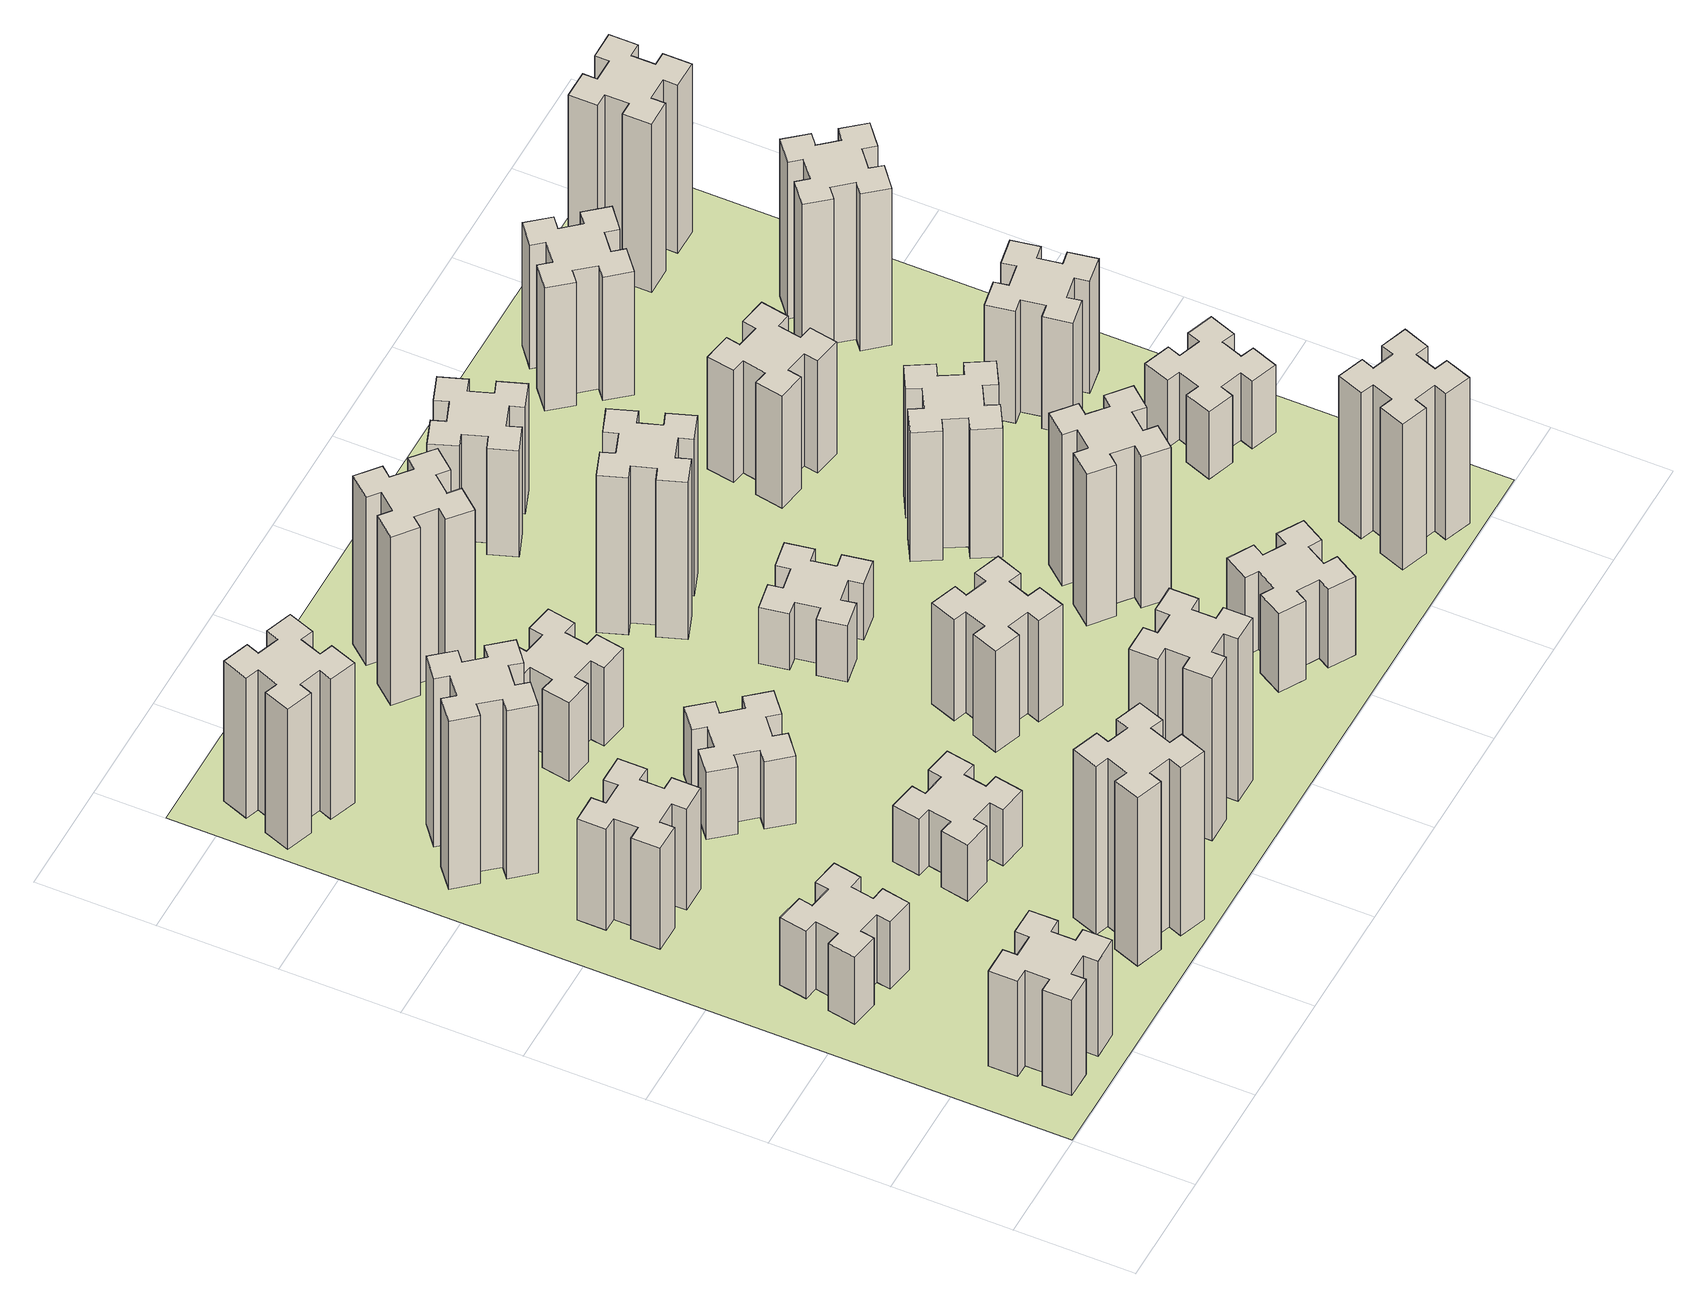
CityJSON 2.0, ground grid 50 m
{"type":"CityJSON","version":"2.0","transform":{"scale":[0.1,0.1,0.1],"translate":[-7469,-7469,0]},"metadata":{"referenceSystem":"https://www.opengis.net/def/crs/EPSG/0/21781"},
"CityObjects":{
"building1":{"type":"Building","attributes":{"class":"1000","function":"1000","usage":"1000","yearOfConstruction":2016,"roofType":"1000","measuredHeight":51,"storeysAboveGround":30,"storeysBelowGround":0},"geometry":[{"type":"Solid","lod":"1","boundaries":[[[[0,1,2,3,4,5,6,7,8,9,10,11,12,13,14,15,16,17,18,19]],[[17,16,20,21]],[[16,15,22,20]],[[15,14,23,22]],[[14,13,24,23]],[[13,12,25,24]],[[12,11,26,25]],[[11,10,27,26]],[[10,9,28,27]],[[9,8,29,28]],[[8,7,30,29]],[[7,6,31,30]],[[6,5,32,31]],[[5,4,33,32]],[[4,3,34,33]],[[3,2,35,34]],[[2,1,36,35]],[[1,0,37,36]],[[0,19,38,37]],[[19,18,39,38]],[[18,17,21,39]],[[24,25,26,27,28,29,30,31,32,33,34,35,36,37,38,39,21,20,22,23]]]]}]},
"building2":{"type":"Building","attributes":{"class":"1000","function":"1000","usage":"1000","yearOfConstruction":2016,"roofType":"1000","measuredHeight":36,"storeysAboveGround":30,"storeysBelowGround":0},"geometry":[{"type":"Solid","lod":"1","boundaries":[[[[40,41,42,43,44,45,46,47,48,49,50,51,52,53,54,55,56,57,58,59]],[[57,56,60,61]],[[56,55,62,60]],[[55,54,63,62]],[[54,53,64,63]],[[53,52,65,64]],[[52,51,66,65]],[[51,50,67,66]],[[50,49,68,67]],[[49,48,69,68]],[[48,47,70,69]],[[47,46,71,70]],[[46,45,72,71]],[[45,44,73,72]],[[44,43,74,73]],[[43,42,75,74]],[[42,41,76,75]],[[41,40,77,76]],[[40,59,78,77]],[[59,58,79,78]],[[58,57,61,79]],[[64,65,66,67,68,69,70,71,72,73,74,75,76,77,78,79,61,60,62,63]]]]}]},
"building3":{"type":"Building","attributes":{"class":"1000","function":"1000","usage":"1000","yearOfConstruction":2016,"roofType":"1000","measuredHeight":54,"storeysAboveGround":30,"storeysBelowGround":0},"geometry":[{"type":"Solid","lod":"1","boundaries":[[[[80,81,82,83,84,85,86,87,88,89,90,91,92,93,94,95,96,97,98,99]],[[97,96,100,101]],[[96,95,102,100]],[[95,94,103,102]],[[94,93,104,103]],[[93,92,105,104]],[[92,91,106,105]],[[91,90,107,106]],[[90,89,108,107]],[[89,88,109,108]],[[88,87,110,109]],[[87,86,111,110]],[[86,85,112,111]],[[85,84,113,112]],[[84,83,114,113]],[[83,82,115,114]],[[82,81,116,115]],[[81,80,117,116]],[[80,99,118,117]],[[99,98,119,118]],[[98,97,101,119]],[[104,105,106,107,108,109,110,111,112,113,114,115,116,117,118,119,101,100,102,103]]]]}]},
"building4":{"type":"Building","attributes":{"class":"1000","function":"1000","usage":"1000","yearOfConstruction":2016,"roofType":"1000","measuredHeight":90,"storeysAboveGround":30,"storeysBelowGround":0},"geometry":[{"type":"Solid","lod":"1","boundaries":[[[[120,121,122,123,124,125,126,127,128,129,130,131,132,133,134,135,136,137,138,139]],[[137,136,140,141]],[[136,135,142,140]],[[135,134,143,142]],[[134,133,144,143]],[[133,132,145,144]],[[132,131,146,145]],[[131,130,147,146]],[[130,129,148,147]],[[129,128,149,148]],[[128,127,150,149]],[[127,126,151,150]],[[126,125,152,151]],[[125,124,153,152]],[[124,123,154,153]],[[123,122,155,154]],[[122,121,156,155]],[[121,120,157,156]],[[120,139,158,157]],[[139,138,159,158]],[[138,137,141,159]],[[144,145,146,147,148,149,150,151,152,153,154,155,156,157,158,159,141,140,142,143]]]]}]},
"building5":{"type":"Building","attributes":{"class":"1000","function":"1000","usage":"1000","yearOfConstruction":2016,"roofType":"1000","measuredHeight":90,"storeysAboveGround":30,"storeysBelowGround":0},"geometry":[{"type":"Solid","lod":"1","boundaries":[[[[160,161,162,163,164,165,166,167,168,169,170,171,172,173,174,175,176,177,178,179]],[[177,176,180,181]],[[176,175,182,180]],[[175,174,183,182]],[[174,173,184,183]],[[173,172,185,184]],[[172,171,186,185]],[[171,170,187,186]],[[170,169,188,187]],[[169,168,189,188]],[[168,167,190,189]],[[167,166,191,190]],[[166,165,192,191]],[[165,164,193,192]],[[164,163,194,193]],[[163,162,195,194]],[[162,161,196,195]],[[161,160,197,196]],[[160,179,198,197]],[[179,178,199,198]],[[178,177,181,199]],[[184,185,186,187,188,189,190,191,192,193,194,195,196,197,198,199,181,180,182,183]]]]}]},
"building6":{"type":"Building","attributes":{"class":"1000","function":"1000","usage":"1000","yearOfConstruction":2016,"roofType":"1000","measuredHeight":75,"storeysAboveGround":30,"storeysBelowGround":0},"geometry":[{"type":"Solid","lod":"1","boundaries":[[[[200,201,202,203,204,205,206,207,208,209,210,211,212,213,214,215,216,217,218,219]],[[217,216,220,221]],[[216,215,222,220]],[[215,214,223,222]],[[214,213,224,223]],[[213,212,225,224]],[[212,211,226,225]],[[211,210,227,226]],[[210,209,228,227]],[[209,208,229,228]],[[208,207,230,229]],[[207,206,231,230]],[[206,205,232,231]],[[205,204,233,232]],[[204,203,234,233]],[[203,202,235,234]],[[202,201,236,235]],[[201,200,237,236]],[[200,219,238,237]],[[219,218,239,238]],[[218,217,221,239]],[[224,225,226,227,228,229,230,231,232,233,234,235,236,237,238,239,221,220,222,223]]]]}]},
"building7":{"type":"Building","attributes":{"class":"1000","function":"1000","usage":"1000","yearOfConstruction":2016,"roofType":"1000","measuredHeight":30,"storeysAboveGround":30,"storeysBelowGround":0},"geometry":[{"type":"Solid","lod":"1","boundaries":[[[[240,241,242,243,244,245,246,247,248,249,250,251,252,253,254,255,256,257,258,259]],[[257,256,260,261]],[[256,255,262,260]],[[255,254,263,262]],[[254,253,264,263]],[[253,252,265,264]],[[252,251,266,265]],[[251,250,267,266]],[[250,249,268,267]],[[249,248,269,268]],[[248,247,270,269]],[[247,246,271,270]],[[246,245,272,271]],[[245,244,273,272]],[[244,243,274,273]],[[243,242,275,274]],[[242,241,276,275]],[[241,240,277,276]],[[240,259,278,277]],[[259,258,279,278]],[[258,257,261,279]],[[264,265,266,267,268,269,270,271,272,273,274,275,276,277,278,279,261,260,262,263]]]]}]},
"building8":{"type":"Building","attributes":{"class":"1000","function":"1000","usage":"1000","yearOfConstruction":2016,"roofType":"1000","measuredHeight":36,"storeysAboveGround":30,"storeysBelowGround":0},"geometry":[{"type":"Solid","lod":"1","boundaries":[[[[280,281,282,283,284,285,286,287,288,289,290,291,292,293,294,295,296,297,298,299]],[[297,296,300,301]],[[296,295,302,300]],[[295,294,303,302]],[[294,293,304,303]],[[293,292,305,304]],[[292,291,306,305]],[[291,290,307,306]],[[290,289,308,307]],[[289,288,309,308]],[[288,287,310,309]],[[287,286,311,310]],[[286,285,312,311]],[[285,284,313,312]],[[284,283,314,313]],[[283,282,315,314]],[[282,281,316,315]],[[281,280,317,316]],[[280,299,318,317]],[[299,298,319,318]],[[298,297,301,319]],[[304,305,306,307,308,309,310,311,312,313,314,315,316,317,318,319,301,300,302,303]]]]}]},
"building9":{"type":"Building","attributes":{"class":"1000","function":"1000","usage":"1000","yearOfConstruction":2016,"roofType":"1000","measuredHeight":42,"storeysAboveGround":30,"storeysBelowGround":0},"geometry":[{"type":"Solid","lod":"1","boundaries":[[[[320,321,322,323,324,325,326,327,328,329,330,331,332,333,334,335,336,337,338,339]],[[337,336,340,341]],[[336,335,342,340]],[[335,334,343,342]],[[334,333,344,343]],[[333,332,345,344]],[[332,331,346,345]],[[331,330,347,346]],[[330,329,348,347]],[[329,328,349,348]],[[328,327,350,349]],[[327,326,351,350]],[[326,325,352,351]],[[325,324,353,352]],[[324,323,354,353]],[[323,322,355,354]],[[322,321,356,355]],[[321,320,357,356]],[[320,339,358,357]],[[339,338,359,358]],[[338,337,341,359]],[[344,345,346,347,348,349,350,351,352,353,354,355,356,357,358,359,341,340,342,343]]]]}]},
"building10":{"type":"Building","attributes":{"class":"1000","function":"1000","usage":"1000","yearOfConstruction":2016,"roofType":"1000","measuredHeight":87,"storeysAboveGround":30,"storeysBelowGround":0},"geometry":[{"type":"Solid","lod":"1","boundaries":[[[[360,361,362,363,364,365,366,367,368,369,370,371,372,373,374,375,376,377,378,379]],[[377,376,380,381]],[[376,375,382,380]],[[375,374,383,382]],[[374,373,384,383]],[[373,372,385,384]],[[372,371,386,385]],[[371,370,387,386]],[[370,369,388,387]],[[369,368,389,388]],[[368,367,390,389]],[[367,366,391,390]],[[366,365,392,391]],[[365,364,393,392]],[[364,363,394,393]],[[363,362,395,394]],[[362,361,396,395]],[[361,360,397,396]],[[360,379,398,397]],[[379,378,399,398]],[[378,377,381,399]],[[384,385,386,387,388,389,390,391,392,393,394,395,396,397,398,399,381,380,382,383]]]]}]},
"building11":{"type":"Building","attributes":{"class":"1000","function":"1000","usage":"1000","yearOfConstruction":2016,"roofType":"1000","measuredHeight":90,"storeysAboveGround":30,"storeysBelowGround":0},"geometry":[{"type":"Solid","lod":"1","boundaries":[[[[400,401,402,403,404,405,406,407,408,409,410,411,412,413,414,415,416,417,418,419]],[[417,416,420,421]],[[416,415,422,420]],[[415,414,423,422]],[[414,413,424,423]],[[413,412,425,424]],[[412,411,426,425]],[[411,410,427,426]],[[410,409,428,427]],[[409,408,429,428]],[[408,407,430,429]],[[407,406,431,430]],[[406,405,432,431]],[[405,404,433,432]],[[404,403,434,433]],[[403,402,435,434]],[[402,401,436,435]],[[401,400,437,436]],[[400,419,438,437]],[[419,418,439,438]],[[418,417,421,439]],[[424,425,426,427,428,429,430,431,432,433,434,435,436,437,438,439,421,420,422,423]]]]}]},
"building12":{"type":"Building","attributes":{"class":"1000","function":"1000","usage":"1000","yearOfConstruction":2016,"roofType":"1000","measuredHeight":54,"storeysAboveGround":30,"storeysBelowGround":0},"geometry":[{"type":"Solid","lod":"1","boundaries":[[[[440,441,442,443,444,445,446,447,448,449,450,451,452,453,454,455,456,457,458,459]],[[457,456,460,461]],[[456,455,462,460]],[[455,454,463,462]],[[454,453,464,463]],[[453,452,465,464]],[[452,451,466,465]],[[451,450,467,466]],[[450,449,468,467]],[[449,448,469,468]],[[448,447,470,469]],[[447,446,471,470]],[[446,445,472,471]],[[445,444,473,472]],[[444,443,474,473]],[[443,442,475,474]],[[442,441,476,475]],[[441,440,477,476]],[[440,459,478,477]],[[459,458,479,478]],[[458,457,461,479]],[[464,465,466,467,468,469,470,471,472,473,474,475,476,477,478,479,461,460,462,463]]]]}]},
"building13":{"type":"Building","attributes":{"class":"1000","function":"1000","usage":"1000","yearOfConstruction":2016,"roofType":"1000","measuredHeight":30,"storeysAboveGround":30,"storeysBelowGround":0},"geometry":[{"type":"Solid","lod":"1","boundaries":[[[[480,481,482,483,484,485,486,487,488,489,490,491,492,493,494,495,496,497,498,499]],[[497,496,500,501]],[[496,495,502,500]],[[495,494,503,502]],[[494,493,504,503]],[[493,492,505,504]],[[492,491,506,505]],[[491,490,507,506]],[[490,489,508,507]],[[489,488,509,508]],[[488,487,510,509]],[[487,486,511,510]],[[486,485,512,511]],[[485,484,513,512]],[[484,483,514,513]],[[483,482,515,514]],[[482,481,516,515]],[[481,480,517,516]],[[480,499,518,517]],[[499,498,519,518]],[[498,497,501,519]],[[504,505,506,507,508,509,510,511,512,513,514,515,516,517,518,519,501,500,502,503]]]]}]},
"building14":{"type":"Building","attributes":{"class":"1000","function":"1000","usage":"1000","yearOfConstruction":2016,"roofType":"1000","measuredHeight":84,"storeysAboveGround":30,"storeysBelowGround":0},"geometry":[{"type":"Solid","lod":"1","boundaries":[[[[520,521,522,523,524,525,526,527,528,529,530,531,532,533,534,535,536,537,538,539]],[[537,536,540,541]],[[536,535,542,540]],[[535,534,543,542]],[[534,533,544,543]],[[533,532,545,544]],[[532,531,546,545]],[[531,530,547,546]],[[530,529,548,547]],[[529,528,549,548]],[[528,527,550,549]],[[527,526,551,550]],[[526,525,552,551]],[[525,524,553,552]],[[524,523,554,553]],[[523,522,555,554]],[[522,521,556,555]],[[521,520,557,556]],[[520,539,558,557]],[[539,538,559,558]],[[538,537,541,559]],[[544,545,546,547,548,549,550,551,552,553,554,555,556,557,558,559,541,540,542,543]]]]}]},
"building15":{"type":"Building","attributes":{"class":"1000","function":"1000","usage":"1000","yearOfConstruction":2016,"roofType":"1000","measuredHeight":42,"storeysAboveGround":30,"storeysBelowGround":0},"geometry":[{"type":"Solid","lod":"1","boundaries":[[[[560,561,562,563,564,565,566,567,568,569,570,571,572,573,574,575,576,577,578,579]],[[577,576,580,581]],[[576,575,582,580]],[[575,574,583,582]],[[574,573,584,583]],[[573,572,585,584]],[[572,571,586,585]],[[571,570,587,586]],[[570,569,588,587]],[[569,568,589,588]],[[568,567,590,589]],[[567,566,591,590]],[[566,565,592,591]],[[565,564,593,592]],[[564,563,594,593]],[[563,562,595,594]],[[562,561,596,595]],[[561,560,597,596]],[[560,579,598,597]],[[579,578,599,598]],[[578,577,581,599]],[[584,585,586,587,588,589,590,591,592,593,594,595,596,597,598,599,581,580,582,583]]]]}]},
"building16":{"type":"Building","attributes":{"class":"1000","function":"1000","usage":"1000","yearOfConstruction":2016,"roofType":"1000","measuredHeight":57,"storeysAboveGround":30,"storeysBelowGround":0},"geometry":[{"type":"Solid","lod":"1","boundaries":[[[[600,601,602,603,604,605,606,607,608,609,610,611,612,613,614,615,616,617,618,619]],[[617,616,620,621]],[[616,615,622,620]],[[615,614,623,622]],[[614,613,624,623]],[[613,612,625,624]],[[612,611,626,625]],[[611,610,627,626]],[[610,609,628,627]],[[609,608,629,628]],[[608,607,630,629]],[[607,606,631,630]],[[606,605,632,631]],[[605,604,633,632]],[[604,603,634,633]],[[603,602,635,634]],[[602,601,636,635]],[[601,600,637,636]],[[600,619,638,637]],[[619,618,639,638]],[[618,617,621,639]],[[624,625,626,627,628,629,630,631,632,633,634,635,636,637,638,639,621,620,622,623]]]]}]},
"building17":{"type":"Building","attributes":{"class":"1000","function":"1000","usage":"1000","yearOfConstruction":2016,"roofType":"1000","measuredHeight":81,"storeysAboveGround":30,"storeysBelowGround":0},"geometry":[{"type":"Solid","lod":"1","boundaries":[[[[640,641,642,643,644,645,646,647,648,649,650,651,652,653,654,655,656,657,658,659]],[[657,656,660,661]],[[656,655,662,660]],[[655,654,663,662]],[[654,653,664,663]],[[653,652,665,664]],[[652,651,666,665]],[[651,650,667,666]],[[650,649,668,667]],[[649,648,669,668]],[[648,647,670,669]],[[647,646,671,670]],[[646,645,672,671]],[[645,644,673,672]],[[644,643,674,673]],[[643,642,675,674]],[[642,641,676,675]],[[641,640,677,676]],[[640,659,678,677]],[[659,658,679,678]],[[658,657,661,679]],[[664,665,666,667,668,669,670,671,672,673,674,675,676,677,678,679,661,660,662,663]]]]}]},
"building18":{"type":"Building","attributes":{"class":"1000","function":"1000","usage":"1000","yearOfConstruction":2016,"roofType":"1000","measuredHeight":69,"storeysAboveGround":30,"storeysBelowGround":0},"geometry":[{"type":"Solid","lod":"1","boundaries":[[[[680,681,682,683,684,685,686,687,688,689,690,691,692,693,694,695,696,697,698,699]],[[697,696,700,701]],[[696,695,702,700]],[[695,694,703,702]],[[694,693,704,703]],[[693,692,705,704]],[[692,691,706,705]],[[691,690,707,706]],[[690,689,708,707]],[[689,688,709,708]],[[688,687,710,709]],[[687,686,711,710]],[[686,685,712,711]],[[685,684,713,712]],[[684,683,714,713]],[[683,682,715,714]],[[682,681,716,715]],[[681,680,717,716]],[[680,699,718,717]],[[699,698,719,718]],[[698,697,701,719]],[[704,705,706,707,708,709,710,711,712,713,714,715,716,717,718,719,701,700,702,703]]]]}]},
"building19":{"type":"Building","attributes":{"class":"1000","function":"1000","usage":"1000","yearOfConstruction":2016,"roofType":"1000","measuredHeight":60,"storeysAboveGround":30,"storeysBelowGround":0},"geometry":[{"type":"Solid","lod":"1","boundaries":[[[[720,721,722,723,724,725,726,727,728,729,730,731,732,733,734,735,736,737,738,739]],[[737,736,740,741]],[[736,735,742,740]],[[735,734,743,742]],[[734,733,744,743]],[[733,732,745,744]],[[732,731,746,745]],[[731,730,747,746]],[[730,729,748,747]],[[729,728,749,748]],[[728,727,750,749]],[[727,726,751,750]],[[726,725,752,751]],[[725,724,753,752]],[[724,723,754,753]],[[723,722,755,754]],[[722,721,756,755]],[[721,720,757,756]],[[720,739,758,757]],[[739,738,759,758]],[[738,737,741,759]],[[744,745,746,747,748,749,750,751,752,753,754,755,756,757,758,759,741,740,742,743]]]]}]},
"building20":{"type":"Building","attributes":{"class":"1000","function":"1000","usage":"1000","yearOfConstruction":2016,"roofType":"1000","measuredHeight":78,"storeysAboveGround":30,"storeysBelowGround":0},"geometry":[{"type":"Solid","lod":"1","boundaries":[[[[760,761,762,763,764,765,766,767,768,769,770,771,772,773,774,775,776,777,778,779]],[[777,776,780,781]],[[776,775,782,780]],[[775,774,783,782]],[[774,773,784,783]],[[773,772,785,784]],[[772,771,786,785]],[[771,770,787,786]],[[770,769,788,787]],[[769,768,789,788]],[[768,767,790,789]],[[767,766,791,790]],[[766,765,792,791]],[[765,764,793,792]],[[764,763,794,793]],[[763,762,795,794]],[[762,761,796,795]],[[761,760,797,796]],[[760,779,798,797]],[[779,778,799,798]],[[778,777,781,799]],[[784,785,786,787,788,789,790,791,792,793,794,795,796,797,798,799,781,780,782,783]]]]}]},
"building21":{"type":"Building","attributes":{"class":"1000","function":"1000","usage":"1000","yearOfConstruction":2016,"roofType":"1000","measuredHeight":66,"storeysAboveGround":30,"storeysBelowGround":0},"geometry":[{"type":"Solid","lod":"1","boundaries":[[[[800,801,802,803,804,805,806,807,808,809,810,811,812,813,814,815,816,817,818,819]],[[817,816,820,821]],[[816,815,822,820]],[[815,814,823,822]],[[814,813,824,823]],[[813,812,825,824]],[[812,811,826,825]],[[811,810,827,826]],[[810,809,828,827]],[[809,808,829,828]],[[808,807,830,829]],[[807,806,831,830]],[[806,805,832,831]],[[805,804,833,832]],[[804,803,834,833]],[[803,802,835,834]],[[802,801,836,835]],[[801,800,837,836]],[[800,819,838,837]],[[819,818,839,838]],[[818,817,821,839]],[[824,825,826,827,828,829,830,831,832,833,834,835,836,837,838,839,821,820,822,823]]]]}]},
"building22":{"type":"Building","attributes":{"class":"1000","function":"1000","usage":"1000","yearOfConstruction":2016,"roofType":"1000","measuredHeight":36,"storeysAboveGround":30,"storeysBelowGround":0},"geometry":[{"type":"Solid","lod":"1","boundaries":[[[[840,841,842,843,844,845,846,847,848,849,850,851,852,853,854,855,856,857,858,859]],[[857,856,860,861]],[[856,855,862,860]],[[855,854,863,862]],[[854,853,864,863]],[[853,852,865,864]],[[852,851,866,865]],[[851,850,867,866]],[[850,849,868,867]],[[849,848,869,868]],[[848,847,870,869]],[[847,846,871,870]],[[846,845,872,871]],[[845,844,873,872]],[[844,843,874,873]],[[843,842,875,874]],[[842,841,876,875]],[[841,840,877,876]],[[840,859,878,877]],[[859,858,879,878]],[[858,857,861,879]],[[864,865,866,867,868,869,870,871,872,873,874,875,876,877,878,879,861,860,862,863]]]]}]},
"building23":{"type":"Building","attributes":{"class":"1000","function":"1000","usage":"1000","yearOfConstruction":2016,"roofType":"1000","measuredHeight":60,"storeysAboveGround":30,"storeysBelowGround":0},"geometry":[{"type":"Solid","lod":"1","boundaries":[[[[880,881,882,883,884,885,886,887,888,889,890,891,892,893,894,895,896,897,898,899]],[[897,896,900,901]],[[896,895,902,900]],[[895,894,903,902]],[[894,893,904,903]],[[893,892,905,904]],[[892,891,906,905]],[[891,890,907,906]],[[890,889,908,907]],[[889,888,909,908]],[[888,887,910,909]],[[887,886,911,910]],[[886,885,912,911]],[[885,884,913,912]],[[884,883,914,913]],[[883,882,915,914]],[[882,881,916,915]],[[881,880,917,916]],[[880,899,918,917]],[[899,898,919,918]],[[898,897,901,919]],[[904,905,906,907,908,909,910,911,912,913,914,915,916,917,918,919,901,900,902,903]]]]}]},
"building24":{"type":"Building","attributes":{"class":"1000","function":"1000","usage":"1000","yearOfConstruction":2016,"roofType":"1000","measuredHeight":84,"storeysAboveGround":30,"storeysBelowGround":0},"geometry":[{"type":"Solid","lod":"1","boundaries":[[[[920,921,922,923,924,925,926,927,928,929,930,931,932,933,934,935,936,937,938,939]],[[937,936,940,941]],[[936,935,942,940]],[[935,934,943,942]],[[934,933,944,943]],[[933,932,945,944]],[[932,931,946,945]],[[931,930,947,946]],[[930,929,948,947]],[[929,928,949,948]],[[928,927,950,949]],[[927,926,951,950]],[[926,925,952,951]],[[925,924,953,952]],[[924,923,954,953]],[[923,922,955,954]],[[922,921,956,955]],[[921,920,957,956]],[[920,939,958,957]],[[939,938,959,958]],[[938,937,941,959]],[[944,945,946,947,948,949,950,951,952,953,954,955,956,957,958,959,941,940,942,943]]]]}]},
"building25":{"type":"Building","attributes":{"class":"1000","function":"1000","usage":"1000","yearOfConstruction":2016,"roofType":"1000","measuredHeight":90,"storeysAboveGround":30,"storeysBelowGround":0},"geometry":[{"type":"Solid","lod":"1","boundaries":[[[[960,961,962,963,964,965,966,967,968,969,970,971,972,973,974,975,976,977,978,979]],[[977,976,980,981]],[[976,975,982,980]],[[975,974,983,982]],[[974,973,984,983]],[[973,972,985,984]],[[972,971,986,985]],[[971,970,987,986]],[[970,969,988,987]],[[969,968,989,988]],[[968,967,990,989]],[[967,966,991,990]],[[966,965,992,991]],[[965,964,993,992]],[[964,963,994,993]],[[963,962,995,994]],[[962,961,996,995]],[[961,960,997,996]],[[960,979,998,997]],[[979,978,999,998]],[[978,977,981,999]],[[984,985,986,987,988,989,990,991,992,993,994,995,996,997,998,999,981,980,982,983]]]]}]},
"landuse1":{"type":"LandUse","attributes":{"name":"plot1","function":"1010"},"geometry":[{"type":"MultiSurface","lod":"1","boundaries":[[[1000,1001,1002,1003]]]}]}
},
"vertices":[
[265,325,0],[265,225,0],[205,225,0],[205,105,0],[325,105,0],[325,165,0],[425,165,0],[425,105,0],[545,105,0],[545,225,0],[485,225,0],[485,325,0],[545,325,0],[545,445,0],[425,445,0],[425,385,0],[325,385,0],[325,445,0],[205,445,0],[205,325,0],[325,385,510],[325,445,510],[425,385,510],[425,445,510],[545,445,510],[545,325,510],[485,325,510],[485,225,510],[545,225,510],[545,105,510],[425,105,510],[425,165,510],[325,165,510],[325,105,510],[205,105,510],[205,225,510],[265,225,510],[265,325,510],[205,325,510],[205,445,510],
[307,1016,0],[405,998,0],[395,939,0],[513,918,0],[534,1037,0],[475,1047,0],[492,1145,0],[551,1135,0],[572,1253,0],[454,1274,0],[444,1215,0],[345,1232,0],[356,1291,0],[237,1312,0],[217,1194,0],[276,1184,0],[258,1085,0],[199,1096,0],[178,977,0],[297,957,0],[258,1085,360],[199,1096,360],[276,1184,360],[217,1194,360],[237,1312,360],[356,1291,360],[345,1232,360],[444,1215,360],[454,1274,360],[572,1253,360],[551,1135,360],[492,1145,360],[475,1047,360],[534,1037,360],[513,918,360],[395,939,360],[405,998,360],[307,1016,360],[297,957,360],[178,977,360],
[425,2065,0],[325,2065,0],[325,2125,0],[205,2125,0],[205,2005,0],[265,2005,0],[265,1905,0],[205,1905,0],[205,1785,0],[325,1785,0],[325,1845,0],[425,1845,0],[425,1785,0],[545,1785,0],[545,1905,0],[485,1905,0],[485,2005,0],[545,2005,0],[545,2125,0],[425,2125,0],[485,2005,540],[545,2005,540],[485,1905,540],[545,1905,540],[545,1785,540],[425,1785,540],[425,1845,540],[325,1845,540],[325,1785,540],[205,1785,540],[205,1905,540],[265,1905,540],[265,2005,540],[205,2005,540],[205,2125,540],[325,2125,540],[325,2065,540],[425,2065,540],[425,2125,540],[545,2125,540],
[492,2628,0],[427,2704,0],[473,2743,0],[396,2835,0],[304,2758,0],[343,2712,0],[266,2647,0],[228,2693,0],[136,2616,0],[213,2524,0],[259,2563,0],[323,2486,0],[277,2448,0],[354,2356,0],[446,2433,0],[408,2479,0],[484,2543,0],[523,2497,0],[615,2574,0],[538,2666,0],[484,2543,900],[523,2497,900],[408,2479,900],[446,2433,900],[354,2356,900],[277,2448,900],[323,2486,900],[259,2563,900],[213,2524,900],[136,2616,900],[228,2693,900],[266,2647,900],[343,2712,900],[304,2758,900],[396,2835,900],[473,2743,900],[427,2704,900],[492,2628,900],[538,2666,900],[615,2574,900],
[1029,360,0],[995,266,0],[939,287,0],[897,174,0],[1010,133,0],[1031,189,0],[1125,155,0],[1104,99,0],[1217,57,0],[1258,170,0],[1202,191,0],[1236,285,0],[1292,264,0],[1333,377,0],[1220,418,0],[1200,362,0],[1106,396,0],[1127,452,0],[1014,493,0],[973,380,0],[1106,396,900],[1127,452,900],[1200,362,900],[1220,418,900],[1333,377,900],[1292,264,900],[1236,285,900],[1202,191,900],[1258,170,900],[1217,57,900],[1104,99,900],[1125,155,900],[1031,189,900],[1010,133,900],[897,174,900],[939,287,900],[995,266,900],[1029,360,900],[973,380,900],[1014,493,900],
[362,3251,0],[396,3345,0],[452,3324,0],[493,3437,0],[380,3478,0],[360,3422,0],[266,3456,0],[287,3512,0],[174,3553,0],[133,3440,0],[189,3420,0],[155,3326,0],[99,3347,0],[57,3234,0],[170,3193,0],[191,3249,0],[285,3215,0],[264,3159,0],[377,3117,0],[418,3230,0],[285,3215,750],[264,3159,750],[191,3249,750],[170,3193,750],[57,3234,750],[99,3347,750],[155,3326,750],[189,3420,750],[133,3440,750],[174,3553,750],[287,3512,750],[266,3456,750],[360,3422,750],[380,3478,750],[493,3437,750],[452,3324,750],[396,3345,750],[362,3251,750],[418,3230,750],[377,3117,750],
[1016,1084,0],[998,985,0],[939,996,0],[918,877,0],[1037,857,0],[1047,916,0],[1145,898,0],[1135,839,0],[1253,818,0],[1274,937,0],[1215,947,0],[1232,1045,0],[1291,1035,0],[1312,1153,0],[1194,1174,0],[1184,1115,0],[1085,1132,0],[1096,1191,0],[977,1212,0],[957,1094,0],[1085,1132,300],[1096,1191,300],[1184,1115,300],[1194,1174,300],[1312,1153,300],[1291,1035,300],[1232,1045,300],[1215,947,300],[1274,937,300],[1253,818,300],[1135,839,300],[1145,898,300],[1047,916,300],[1037,857,300],[918,877,300],[939,996,300],[998,985,300],[1016,1084,300],[957,1094,300],[977,1212,300],
[983,1972,0],[906,1907,0],[868,1953,0],[776,1876,0],[853,1784,0],[899,1823,0],[963,1746,0],[917,1708,0],[994,1616,0],[1086,1693,0],[1048,1739,0],[1124,1803,0],[1163,1757,0],[1255,1834,0],[1178,1926,0],[1132,1888,0],[1067,1964,0],[1113,2003,0],[1036,2095,0],[944,2018,0],[1067,1964,360],[1113,2003,360],[1132,1888,360],[1178,1926,360],[1255,1834,360],[1163,1757,360],[1124,1803,360],[1048,1739,360],[1086,1693,360],[994,1616,360],[917,1708,360],[963,1746,360],[899,1823,360],[853,1784,360],[776,1876,360],[868,1953,360],[906,1907,360],[983,1972,360],[944,2018,360],[1036,2095,360],
[1115,2527,0],[1132,2625,0],[1191,2615,0],[1212,2733,0],[1094,2754,0],[1084,2695,0],[985,2712,0],[996,2771,0],[877,2792,0],[857,2674,0],[916,2664,0],[898,2565,0],[839,2576,0],[818,2457,0],[937,2437,0],[947,2496,0],[1045,2478,0],[1035,2419,0],[1153,2398,0],[1174,2517,0],[1045,2478,420],[1035,2419,420],[947,2496,420],[937,2437,420],[818,2457,420],[839,2576,420],[898,2565,420],[916,2664,420],[857,2674,420],[877,2792,420],[996,2771,420],[985,2712,420],[1084,2695,420],[1094,2754,420],[1212,2733,420],[1191,2615,420],[1132,2625,420],[1115,2527,420],[1174,2517,420],[1153,2398,420],
[1865,325,0],[1865,425,0],[1925,425,0],[1925,545,0],[1805,545,0],[1805,485,0],[1705,485,0],[1705,545,0],[1585,545,0],[1585,425,0],[1645,425,0],[1645,325,0],[1585,325,0],[1585,205,0],[1705,205,0],[1705,265,0],[1805,265,0],[1805,205,0],[1925,205,0],[1925,325,0],[1805,265,870],[1805,205,870],[1705,265,870],[1705,205,870],[1585,205,870],[1585,325,870],[1645,325,870],[1645,425,870],[1585,425,870],[1585,545,870],[1705,545,870],[1705,485,870],[1805,485,870],[1805,545,870],[1925,545,870],[1925,425,870],[1865,425,870],[1865,325,870],[1925,325,870],[1925,205,870],
[1006,3183,0],[1083,3119,0],[1044,3073,0],[1136,2996,0],[1213,3088,0],[1167,3126,0],[1232,3203,0],[1278,3164,0],[1355,3256,0],[1263,3333,0],[1224,3287,0],[1148,3352,0],[1186,3398,0],[1094,3475,0],[1017,3383,0],[1063,3344,0],[999,3268,0],[953,3306,0],[876,3214,0],[968,3137,0],[999,3268,900],[953,3306,900],[1063,3344,900],[1017,3383,900],[1094,3475,900],[1186,3398,900],[1148,3352,900],[1224,3287,900],[1263,3333,900],[1355,3256,900],[1278,3164,900],[1232,3203,900],[1167,3126,900],[1213,3088,900],[1136,2996,900],[1044,3073,900],[1083,3119,900],[1006,3183,900],[968,3137,900],[876,3214,900],
[1769,1300,0],[1735,1206,0],[1679,1227,0],[1637,1114,0],[1750,1073,0],[1771,1129,0],[1865,1095,0],[1844,1039,0],[1957,997,0],[1998,1110,0],[1942,1131,0],[1976,1225,0],[2032,1204,0],[2073,1317,0],[1960,1358,0],[1940,1302,0],[1846,1336,0],[1867,1392,0],[1754,1433,0],[1713,1320,0],[1846,1336,540],[1867,1392,540],[1940,1302,540],[1960,1358,540],[2073,1317,540],[2032,1204,540],[1976,1225,540],[1942,1131,540],[1998,1110,540],[1957,997,540],[1844,1039,540],[1865,1095,540],[1771,1129,540],[1750,1073,540],[1637,1114,540],[1679,1227,540],[1735,1206,540],[1769,1300,540],[1713,1320,540],[1754,1433,540],
[1972,1925,0],[1955,2024,0],[2014,2034,0],[1993,2152,0],[1875,2131,0],[1885,2072,0],[1787,2055,0],[1777,2114,0],[1658,2093,0],[1679,1975,0],[1738,1985,0],[1756,1887,0],[1697,1877,0],[1717,1758,0],[1836,1779,0],[1825,1838,0],[1924,1856,0],[1934,1797,0],[2052,1817,0],[2031,1936,0],[1924,1856,300],[1934,1797,300],[1825,1838,300],[1836,1779,300],[1717,1758,300],[1697,1877,300],[1756,1887,300],[1738,1985,300],[1679,1975,300],[1658,2093,300],[1777,2114,300],[1787,2055,300],[1885,2072,300],[1875,2131,300],[1993,2152,300],[2014,2034,300],[1955,2024,300],[1972,1925,300],[2031,1936,300],[2052,1817,300],
[1876,2586,0],[1842,2680,0],[1898,2700,0],[1857,2813,0],[1744,2772,0],[1765,2716,0],[1671,2682,0],[1650,2738,0],[1537,2697,0],[1579,2584,0],[1635,2605,0],[1669,2511,0],[1613,2490,0],[1654,2377,0],[1767,2419,0],[1746,2475,0],[1840,2509,0],[1860,2453,0],[1973,2494,0],[1932,2607,0],[1840,2509,840],[1860,2453,840],[1746,2475,840],[1767,2419,840],[1654,2377,840],[1613,2490,840],[1669,2511,840],[1635,2605,840],[1579,2584,840],[1537,2697,840],[1650,2738,840],[1671,2682,840],[1765,2716,840],[1744,2772,840],[1857,2813,840],[1898,2700,840],[1842,2680,840],[1876,2586,840],[1932,2607,840],[1973,2494,840],
[2525,474,0],[2475,387,0],[2423,417,0],[2363,313,0],[2467,253,0],[2497,305,0],[2584,255,0],[2554,203,0],[2658,143,0],[2718,247,0],[2666,277,0],[2716,364,0],[2768,334,0],[2828,438,0],[2724,498,0],[2694,446,0],[2607,496,0],[2637,548,0],[2533,608,0],[2473,504,0],[2607,496,420],[2637,548,420],[2694,446,420],[2724,498,420],[2828,438,420],[2768,334,420],[2716,364,420],[2666,277,420],[2718,247,420],[2658,143,420],[2554,203,420],[2584,255,420],[2497,305,420],[2467,253,420],[2363,313,420],[2423,417,420],[2475,387,420],[2525,474,420],[2473,504,420],[2533,608,420],
[1846,3215,0],[1940,3249,0],[1960,3193,0],[2073,3234,0],[2032,3347,0],[1976,3326,0],[1942,3420,0],[1998,3440,0],[1957,3553,0],[1844,3512,0],[1865,3456,0],[1771,3422,0],[1750,3478,0],[1637,3437,0],[1679,3324,0],[1735,3345,0],[1769,3251,0],[1713,3230,0],[1754,3117,0],[1867,3159,0],[1769,3251,570],[1713,3230,570],[1735,3345,570],[1679,3324,570],[1637,3437,570],[1750,3478,570],[1771,3422,570],[1865,3456,570],[1844,3512,570],[1957,3553,570],[1998,3440,570],[1942,3420,570],[1976,3326,570],[2032,3347,570],[2073,3234,570],[1960,3193,570],[1940,3249,570],[1846,3215,570],[1867,3159,570],[1754,3117,570],
[2647,1006,0],[2712,1083,0],[2758,1044,0],[2835,1136,0],[2743,1213,0],[2704,1167,0],[2628,1232,0],[2666,1278,0],[2574,1355,0],[2497,1263,0],[2543,1224,0],[2479,1148,0],[2433,1186,0],[2356,1094,0],[2448,1017,0],[2486,1063,0],[2563,999,0],[2524,953,0],[2616,876,0],[2693,968,0],[2563,999,810],[2524,953,810],[2486,1063,810],[2448,1017,810],[2356,1094,810],[2433,1186,810],[2479,1148,810],[2543,1224,810],[2497,1263,810],[2574,1355,810],[2666,1278,810],[2628,1232,810],[2704,1167,810],[2743,1213,810],[2835,1136,810],[2758,1044,810],[2712,1083,810],[2647,1006,810],[2693,968,810],[2616,876,810],
[2475,1744,0],[2525,1657,0],[2473,1627,0],[2533,1523,0],[2637,1583,0],[2607,1635,0],[2694,1685,0],[2724,1633,0],[2828,1693,0],[2768,1797,0],[2716,1767,0],[2666,1854,0],[2718,1884,0],[2658,1988,0],[2554,1928,0],[2584,1876,0],[2497,1826,0],[2467,1878,0],[2363,1818,0],[2423,1714,0],[2497,1826,690],[2467,1878,690],[2584,1876,690],[2554,1928,690],[2658,1988,690],[2718,1884,690],[2666,1854,690],[2716,1767,690],[2768,1797,690],[2828,1693,690],[2724,1633,690],[2694,1685,690],[2607,1635,690],[2637,1583,690],[2533,1523,690],[2473,1627,690],[2525,1657,690],[2475,1744,690],[2423,1714,690],[2363,1818,690],
[2496,2564,0],[2478,2465,0],[2419,2476,0],[2398,2357,0],[2517,2337,0],[2527,2396,0],[2625,2378,0],[2615,2319,0],[2733,2298,0],[2754,2417,0],[2695,2427,0],[2712,2525,0],[2771,2515,0],[2792,2633,0],[2674,2654,0],[2664,2595,0],[2565,2612,0],[2576,2671,0],[2457,2692,0],[2437,2574,0],[2565,2612,600],[2576,2671,600],[2664,2595,600],[2674,2654,600],[2792,2633,600],[2771,2515,600],[2712,2525,600],[2695,2427,600],[2754,2417,600],[2733,2298,600],[2615,2319,600],[2625,2378,600],[2527,2396,600],[2517,2337,600],[2398,2357,600],[2419,2476,600],[2478,2465,600],[2496,2564,600],[2437,2574,600],[2457,2692,600],
[3251,189,0],[3345,155,0],[3324,99,0],[3437,57,0],[3478,170,0],[3422,191,0],[3456,285,0],[3512,264,0],[3553,377,0],[3440,418,0],[3420,362,0],[3326,396,0],[3347,452,0],[3234,493,0],[3193,380,0],[3249,360,0],[3215,266,0],[3159,287,0],[3117,174,0],[3230,133,0],[3215,266,780],[3159,287,780],[3249,360,780],[3193,380,780],[3234,493,780],[3347,452,780],[3326,396,780],[3420,362,780],[3440,418,780],[3553,377,780],[3512,264,780],[3456,285,780],[3422,191,780],[3478,170,780],[3437,57,780],[3324,99,780],[3345,155,780],[3251,189,780],[3230,133,780],[3117,174,780],
[2812,3368,0],[2747,3444,0],[2793,3483,0],[2716,3575,0],[2624,3498,0],[2663,3452,0],[2586,3387,0],[2548,3433,0],[2456,3356,0],[2533,3264,0],[2579,3303,0],[2643,3226,0],[2597,3188,0],[2674,3096,0],[2766,3173,0],[2728,3219,0],[2804,3283,0],[2843,3237,0],[2935,3314,0],[2858,3406,0],[2804,3283,660],[2843,3237,660],[2728,3219,660],[2766,3173,660],[2674,3096,660],[2597,3188,660],[2643,3226,660],[2579,3303,660],[2533,3264,660],[2456,3356,660],[2548,3433,660],[2586,3387,660],[2663,3452,660],[2624,3498,660],[2716,3575,660],[2793,3483,660],[2747,3444,660],[2812,3368,660],[2858,3406,660],[2935,3314,660],
[3351,1029,0],[3445,995,0],[3424,939,0],[3537,897,0],[3578,1010,0],[3522,1031,0],[3556,1125,0],[3612,1104,0],[3653,1217,0],[3540,1258,0],[3520,1202,0],[3426,1236,0],[3447,1292,0],[3334,1333,0],[3293,1220,0],[3349,1200,0],[3315,1106,0],[3259,1127,0],[3217,1014,0],[3330,973,0],[3315,1106,360],[3259,1127,360],[3349,1200,360],[3293,1220,360],[3334,1333,360],[3447,1292,360],[3426,1236,360],[3520,1202,360],[3540,1258,360],[3653,1217,360],[3612,1104,360],[3556,1125,360],[3522,1031,360],[3578,1010,360],[3537,897,360],[3424,939,360],[3445,995,360],[3351,1029,360],[3330,973,360],[3217,1014,360],
[3452,1725,0],[3435,1824,0],[3494,1834,0],[3473,1952,0],[3355,1931,0],[3365,1872,0],[3267,1855,0],[3257,1914,0],[3138,1893,0],[3159,1775,0],[3218,1785,0],[3236,1687,0],[3177,1677,0],[3197,1558,0],[3316,1579,0],[3305,1638,0],[3404,1656,0],[3414,1597,0],[3532,1617,0],[3511,1736,0],[3404,1656,600],[3414,1597,600],[3305,1638,600],[3316,1579,600],[3197,1558,600],[3177,1677,600],[3236,1687,600],[3218,1785,600],[3159,1775,600],[3138,1893,600],[3257,1914,600],[3267,1855,600],[3365,1872,600],[3355,1931,600],[3473,1952,600],[3494,1834,600],[3435,1824,600],[3452,1725,600],[3511,1736,600],[3532,1617,600],
[3452,2628,0],[3387,2704,0],[3433,2743,0],[3356,2835,0],[3264,2758,0],[3303,2712,0],[3226,2647,0],[3188,2693,0],[3096,2616,0],[3173,2524,0],[3219,2563,0],[3283,2486,0],[3237,2448,0],[3314,2356,0],[3406,2433,0],[3368,2479,0],[3444,2543,0],[3483,2497,0],[3575,2574,0],[3498,2666,0],[3444,2543,840],[3483,2497,840],[3368,2479,840],[3406,2433,840],[3314,2356,840],[3237,2448,840],[3283,2486,840],[3219,2563,840],[3173,2524,840],[3096,2616,840],[3188,2693,840],[3226,2647,840],[3303,2712,840],[3264,2758,840],[3356,2835,840],[3433,2743,840],[3387,2704,840],[3452,2628,840],[3498,2666,840],[3575,2574,840],
[3285,3325,0],[3385,3325,0],[3385,3265,0],[3505,3265,0],[3505,3385,0],[3445,3385,0],[3445,3485,0],[3505,3485,0],[3505,3605,0],[3385,3605,0],[3385,3545,0],[3285,3545,0],[3285,3605,0],[3165,3605,0],[3165,3485,0],[3225,3485,0],[3225,3385,0],[3165,3385,0],[3165,3265,0],[3285,3265,0],[3225,3385,900],[3165,3385,900],[3225,3485,900],[3165,3485,900],[3165,3605,900],[3285,3605,900],[3285,3545,900],[3385,3545,900],[3385,3605,900],[3505,3605,900],[3505,3485,900],[3445,3485,900],[3445,3385,900],[3505,3385,900],[3505,3265,900],[3385,3265,900],[3385,3325,900],[3285,3325,900],[3285,3265,900],[3165,3265,900],
[5,3705,0],[3705,3705,0],[3705,5,0],[5,5,0]
]}
